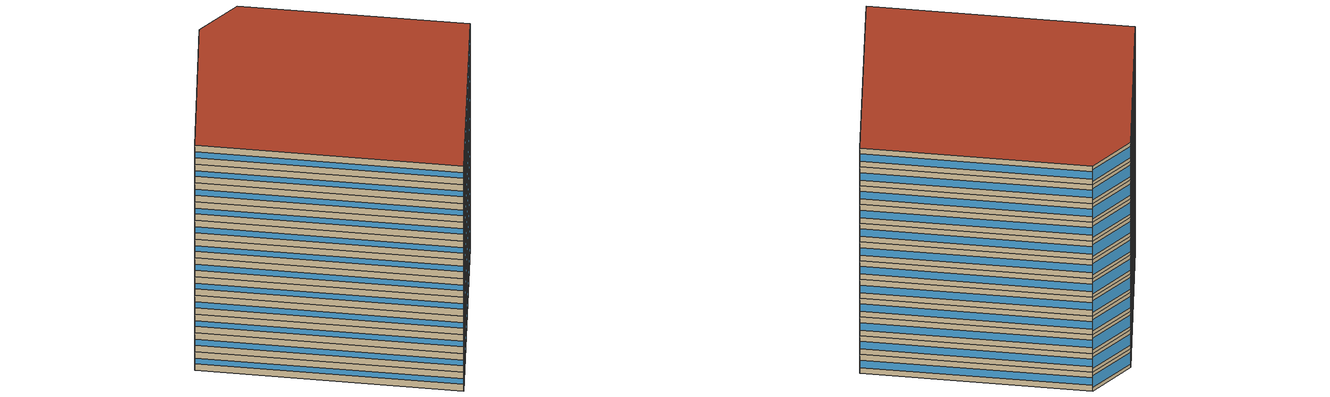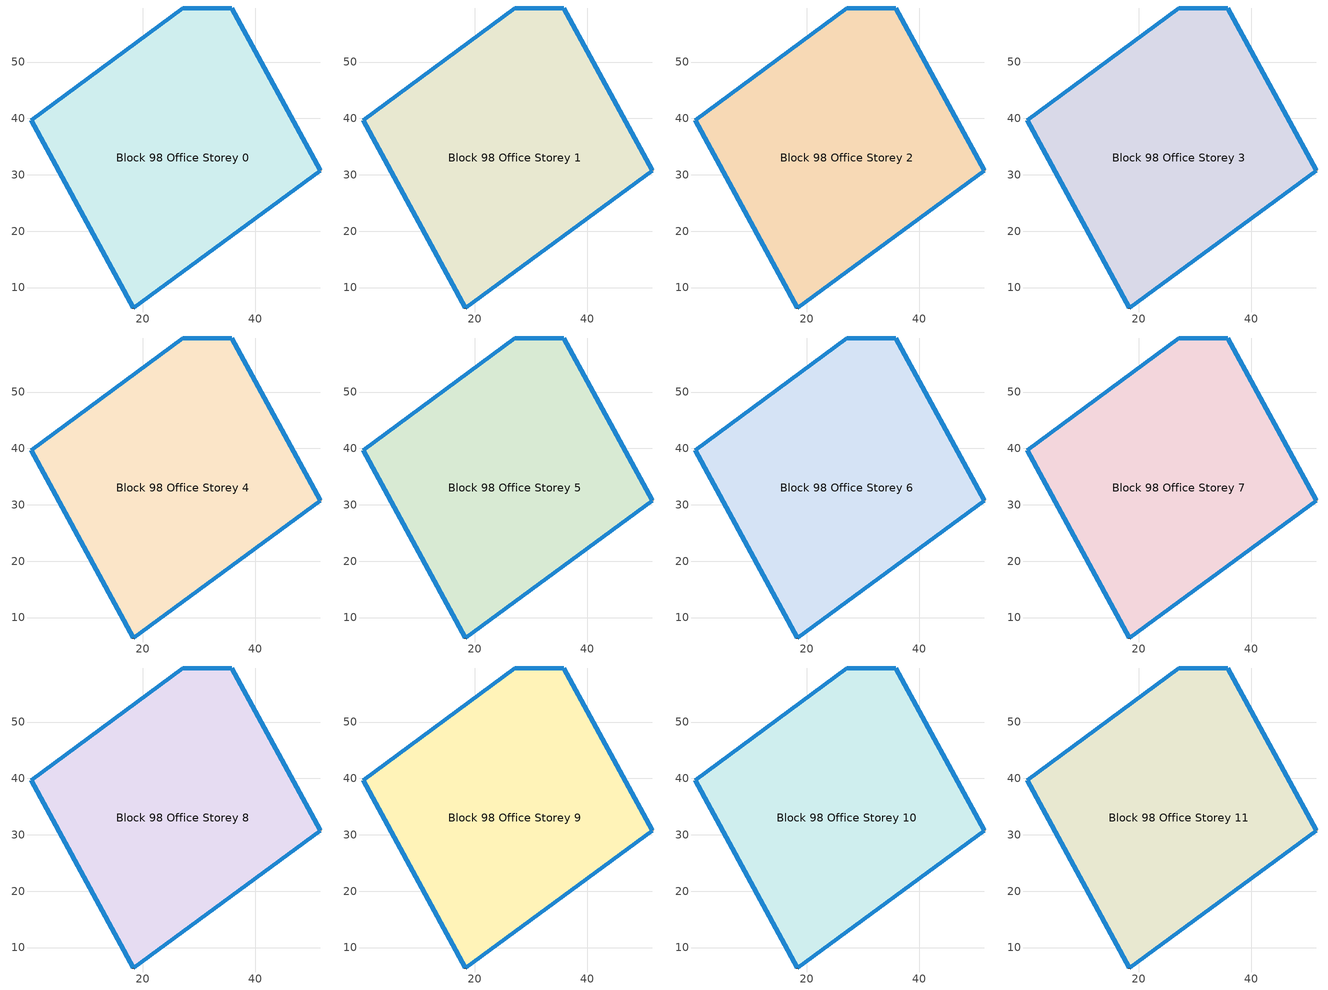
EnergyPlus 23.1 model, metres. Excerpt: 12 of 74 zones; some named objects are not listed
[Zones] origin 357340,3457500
Block 98 Office Storey 0
 floor ground (Project Floor): 35.77,59.58 51.48,30.76 18.38,6.38 0.26,39.66 27.1,59.58 z0
 wall outside (Project Wall): 27.1,59.58 0.26,39.66 18.38,6.38 51.48,30.76 35.77,59.58 27.1,59.58 z0:2.97
 window (Office_north_window_construction): 27.09,59.57 0.27,39.67 / 35.77,59.58 27.11,59.58 z0.59:2.38
 window (Office_west_window_construction): 0.26,39.64 18.37,6.39 z1.04:1.93
 window (Office_south_window_construction): 18.39,6.39 51.46,30.75 z0.45:2.53
 window (Office_east_window_construction): 51.47,30.78 35.78,59.56 z0.89:2.08
 roof outside (Project Ceiling): 51.48,30.76 35.77,59.58 27.1,59.58 0.26,39.66 18.38,6.38 z2.97
Block 98 Office Storey 1
 floor outside (Project Floor): 35.77,59.58 51.48,30.76 18.38,6.38 0.26,39.66 27.1,59.58 z2.97
 wall outside (Project Wall): 27.1,59.58 0.26,39.66 18.38,6.38 51.48,30.76 35.77,59.58 27.1,59.58 z2.97:5.95
 window (Office_north_window_construction): 27.09,59.57 0.27,39.67 / 35.77,59.58 27.11,59.58 z3.57:5.35
 window (Office_west_window_construction): 0.26,39.64 18.37,6.39 z4.01:4.91
 window (Office_south_window_construction): 18.39,6.39 51.46,30.75 z3.42:5.5
 window (Office_east_window_construction): 51.47,30.78 35.78,59.56 z3.86:5.05
 roof outside (Project Ceiling): 51.48,30.76 35.77,59.58 27.1,59.58 0.26,39.66 18.38,6.38 z5.95
Block 98 Office Storey 2
 floor outside (Project Floor): 35.77,59.58 51.48,30.76 18.38,6.38 0.26,39.66 27.1,59.58 z5.95
 wall outside (Project Wall): 27.1,59.58 0.26,39.66 18.38,6.38 51.48,30.76 35.77,59.58 27.1,59.58 z5.95:8.92
 window (Office_north_window_construction): 27.09,59.57 0.27,39.67 / 35.77,59.58 27.11,59.58 z6.54:8.32
 window (Office_west_window_construction): 0.26,39.64 18.37,6.39 z6.99:7.88
 window (Office_south_window_construction): 18.39,6.39 51.46,30.75 z6.39:8.47
 window (Office_east_window_construction): 51.47,30.78 35.78,59.56 z6.84:8.03
 roof outside (Project Ceiling): 51.48,30.76 35.77,59.58 27.1,59.58 0.26,39.66 18.38,6.38 z8.92
Block 98 Office Storey 3
 floor outside (Project Floor): 35.77,59.58 51.48,30.76 18.38,6.38 0.26,39.66 27.1,59.58 z8.92
 wall outside (Project Wall): 27.1,59.58 0.26,39.66 18.38,6.38 51.48,30.76 35.77,59.58 27.1,59.58 z8.92:11.89
 window (Office_north_window_construction): 27.09,59.57 0.27,39.67 / 35.77,59.58 27.11,59.58 z9.51:11.3
 window (Office_west_window_construction): 0.26,39.64 18.37,6.39 z9.96:10.85
 window (Office_south_window_construction): 18.39,6.39 51.46,30.75 z9.36:11.45
 window (Office_east_window_construction): 51.47,30.78 35.78,59.56 z9.81:11
 roof outside (Project Ceiling): 51.48,30.76 35.77,59.58 27.1,59.58 0.26,39.66 18.38,6.38 z11.89
Block 98 Office Storey 4
 floor outside (Project Floor): 35.77,59.58 51.48,30.76 18.38,6.38 0.26,39.66 27.1,59.58 z11.89
 wall outside (Project Wall): 27.1,59.58 0.26,39.66 18.38,6.38 51.48,30.76 35.77,59.58 27.1,59.58 z11.89:14.86
 window (Office_north_window_construction): 27.09,59.57 0.27,39.67 / 35.77,59.58 27.11,59.58 z12.49:14.27
 window (Office_west_window_construction): 0.26,39.64 18.37,6.39 z12.93:13.82
 window (Office_south_window_construction): 18.39,6.39 51.46,30.75 z12.34:14.42
 window (Office_east_window_construction): 51.47,30.78 35.78,59.56 z12.78:13.97
 roof outside (Project Ceiling): 51.48,30.76 35.77,59.58 27.1,59.58 0.26,39.66 18.38,6.38 z14.86
Block 98 Office Storey 5
 floor outside (Project Floor): 35.77,59.58 51.48,30.76 18.38,6.38 0.26,39.66 27.1,59.58 z14.86
 wall outside (Project Wall): 27.1,59.58 0.26,39.66 18.38,6.38 51.48,30.76 35.77,59.58 27.1,59.58 z14.86:17.84
 window (Office_north_window_construction): 27.09,59.57 0.27,39.67 / 35.77,59.58 27.11,59.58 z15.46:17.24
 window (Office_west_window_construction): 0.26,39.64 18.37,6.39 z15.91:16.8
 window (Office_south_window_construction): 18.39,6.39 51.46,30.75 z15.31:17.39
 window (Office_east_window_construction): 51.47,30.78 35.78,59.56 z15.76:16.95
 roof outside (Project Ceiling): 51.48,30.76 35.77,59.58 27.1,59.58 0.26,39.66 18.38,6.38 z17.84
Block 98 Office Storey 6
 floor outside (Project Floor): 35.77,59.58 51.48,30.76 18.38,6.38 0.26,39.66 27.1,59.58 z17.84
 wall outside (Project Wall): 27.1,59.58 0.26,39.66 18.38,6.38 51.48,30.76 35.77,59.58 27.1,59.58 z17.84:20.81
 window (Office_north_window_construction): 27.09,59.57 0.27,39.67 / 35.77,59.58 27.11,59.58 z18.43:20.22
 window (Office_west_window_construction): 0.26,39.64 18.37,6.39 z18.88:19.77
 window (Office_south_window_construction): 18.39,6.39 51.46,30.75 z18.28:20.36
 window (Office_east_window_construction): 51.47,30.78 35.78,59.56 z18.73:19.92
 roof outside (Project Ceiling): 51.48,30.76 35.77,59.58 27.1,59.58 0.26,39.66 18.38,6.38 z20.81
Block 98 Office Storey 7
 floor outside (Project Floor): 35.77,59.58 51.48,30.76 18.38,6.38 0.26,39.66 27.1,59.58 z20.81
 wall outside (Project Wall): 27.1,59.58 0.26,39.66 18.38,6.38 51.48,30.76 35.77,59.58 27.1,59.58 z20.81:23.78
 window (Office_north_window_construction): 27.09,59.57 0.27,39.67 / 35.77,59.58 27.11,59.58 z21.41:23.19
 window (Office_west_window_construction): 0.26,39.64 18.37,6.39 z21.85:22.74
 window (Office_south_window_construction): 18.39,6.39 51.46,30.75 z21.26:23.34
 window (Office_east_window_construction): 51.47,30.78 35.78,59.56 z21.7:22.89
 roof outside (Project Ceiling): 51.48,30.76 35.77,59.58 27.1,59.58 0.26,39.66 18.38,6.38 z23.78
Block 98 Office Storey 8
 floor outside (Project Floor): 35.77,59.58 51.48,30.76 18.38,6.38 0.26,39.66 27.1,59.58 z23.78
 wall outside (Project Wall): 27.1,59.58 0.26,39.66 18.38,6.38 51.48,30.76 35.77,59.58 27.1,59.58 z23.78:26.76
 window (Office_north_window_construction): 27.09,59.57 0.27,39.67 / 35.77,59.58 27.11,59.58 z24.38:26.16
 window (Office_west_window_construction): 0.26,39.64 18.37,6.39 z24.82:25.72
 window (Office_south_window_construction): 18.39,6.39 51.46,30.75 z24.23:26.31
 window (Office_east_window_construction): 51.47,30.78 35.78,59.56 z24.68:25.86
 roof outside (Project Ceiling): 51.48,30.76 35.77,59.58 27.1,59.58 0.26,39.66 18.38,6.38 z26.76
Block 98 Office Storey 9
 floor outside (Project Floor): 35.77,59.58 51.48,30.76 18.38,6.38 0.26,39.66 27.1,59.58 z26.76
 wall outside (Project Wall): 27.1,59.58 0.26,39.66 18.38,6.38 51.48,30.76 35.77,59.58 27.1,59.58 z26.76:29.73
 window (Office_north_window_construction): 27.09,59.57 0.27,39.67 / 35.77,59.58 27.11,59.58 z27.35:29.14
 window (Office_west_window_construction): 0.26,39.64 18.37,6.39 z27.8:28.69
 window (Office_south_window_construction): 18.39,6.39 51.46,30.75 z27.2:29.28
 window (Office_east_window_construction): 51.47,30.78 35.78,59.56 z27.65:28.84
 roof outside (Project Ceiling): 51.48,30.76 35.77,59.58 27.1,59.58 0.26,39.66 18.38,6.38 z29.73
Block 98 Office Storey 10
 floor outside (Project Floor): 35.77,59.58 51.48,30.76 18.38,6.38 0.26,39.66 27.1,59.58 z29.73
 wall outside (Project Wall): 27.1,59.58 0.26,39.66 18.38,6.38 51.48,30.76 35.77,59.58 27.1,59.58 z29.73:32.7
 window (Office_north_window_construction): 27.09,59.57 0.27,39.67 / 35.77,59.58 27.11,59.58 z30.32:32.11
 window (Office_west_window_construction): 0.26,39.64 18.37,6.39 z30.77:31.66
 window (Office_south_window_construction): 18.39,6.39 51.46,30.75 z30.18:32.26
 window (Office_east_window_construction): 51.47,30.78 35.78,59.56 z30.62:31.81
 roof outside (Project Ceiling): 51.48,30.76 35.77,59.58 27.1,59.58 0.26,39.66 18.38,6.38 z32.7
Block 98 Office Storey 11
 floor outside (Project Floor): 35.77,59.58 51.48,30.76 18.38,6.38 0.26,39.66 27.1,59.58 z32.7
 wall outside (Project Wall): 27.1,59.58 0.26,39.66 18.38,6.38 51.48,30.76 35.77,59.58 27.1,59.58 z32.7:35.68
 window (Office_north_window_construction): 27.09,59.57 0.27,39.67 / 35.77,59.58 27.11,59.58 z33.3:35.08
 window (Office_west_window_construction): 0.26,39.64 18.37,6.39 z33.74:34.64
 window (Office_south_window_construction): 18.39,6.39 51.46,30.75 z33.15:35.23
 window (Office_east_window_construction): 51.47,30.78 35.78,59.56 z33.59:34.78
 roof outside (Project Ceiling): 51.48,30.76 35.77,59.58 27.1,59.58 0.26,39.66 18.38,6.38 z35.68
[Building]
Building_1: North Axis=0; Terrain=City; Loads Convergence Tolerance Value=0.04; Temperature Convergence Tolerance Value=0.4; Solar Distribution=FullExterior; Maximum Number of Warmup Days=25; Minimum Number of Warmup Days=6
[Site:Location]
CHN Design_Conditions: Latitude=30; Longitude=114; Time Zone=8; Elevation=12
[SIZINGPERIOD:DESIGNDAY] Day of Month=21; DryBulb Temperature Range Modifier Type=DefaultMultipliers; Humidity Condition Type=Wetbulb; Barometric Pressure=101181; Rain Indicator=No; Snow Indicator=No; Daylight Saving Time Indicator=No; Sky Clearness=0; Begin Environment Reset Mode=FullResetAtBeginEnvironment
Name | Month | Day Type | Maximum DryBulb Temperature | Daily DryBulb Temperature Range | Wetbulb or DewPoint at Maximum DryBulb | Wind Speed | Wind Direction | Solar Model Indicator | ASHRAE Clear Sky Optical Depth for Beam Irradiance taub | ASHRAE Clear Sky Optical Depth for Diffuse Irradiance taud
Ann Htg 99.6% Condns DB | 1 | WinterDesignDay | -10 | 0 | -4.8 | 1 | 340 | ASHRAEClearSky | 0 | 0
Ann Clg .4% Condns DB=>MWB | 7 | SummerDesignDay | 40 | 6.6 | 27.1 | 3.5 | 220 | ASHRAETau | 0.781 | 1.413
[MATERIAL]
DefaultMaterial: Roughness=Rough; Thickness=0.1; Conductivity=0.1; Density=1000; Specific Heat=1000; Thermal Absorptance=0.9; Solar Absorptance=0.7; Visible Absorptance=0.7
[WINDOWMATERIAL:SIMPLEGLAZINGSYSTEM] UFactor=3; Visible Transmittance=0.6
Name | Solar Heat Gain Coefficient
Office_east_window; Office_south_window; Office_west_window | 0.3
Office_north_window | 0.35
[CONSTRUCTION]
Project Wall; Project Floor; Project Ceiling: DefaultMaterial
Office_east_window_construction: Office_east_window
Office_south_window_construction: Office_south_window
Office_west_window_construction: Office_west_window
Office_north_window_construction: Office_north_window
[SPACE] Ceiling Height=autocalculate; Volume=autocalculate; Floor Area=autocalculate; Space Type=Office
Name | Zone
Block 98 Office Storey 0_space | Block 98 Office Storey 0
Block 98 Office Storey 1_space | Block 98 Office Storey 1
Block 98 Office Storey 2_space | Block 98 Office Storey 2
Block 98 Office Storey 3_space | Block 98 Office Storey 3
Block 98 Office Storey 4_space | Block 98 Office Storey 4
Block 98 Office Storey 5_space | Block 98 Office Storey 5
Block 98 Office Storey 6_space | Block 98 Office Storey 6
Block 98 Office Storey 7_space | Block 98 Office Storey 7
Block 98 Office Storey 8_space | Block 98 Office Storey 8
Block 98 Office Storey 9_space | Block 98 Office Storey 9
Block 98 Office Storey 10_space | Block 98 Office Storey 10
Block 98 Office Storey 11_space | Block 98 Office Storey 11
[SPACELIST]
Office: Block 98 Office Storey 0_space, Block 98 Office Storey 1_space, Block 98 Office Storey 2_space, Block 98 Office Storey 3_space, Block 98 Office Storey 4_space, Block 98 Office Storey 5_space, Block 98 Office Storey 6_space, Block 98 Office Storey 7_space, Block 98 Office Storey 8_space, Block 98 Office Storey 9_space, Block 98 Office Storey 10_space, Block 98 Office Storey 11_space, Block 98 Office Storey 12_space, Block 98 Office Storey 13_space, Block 98 Office Storey 14_space, Block 98 Office Storey 15_space, Block 98 Office Storey 16_space, Block 98 Office Storey 17_space, Block 98 Office Storey 18_space, Block 98 Office Storey 19_space, Block 98 Office Storey 20_space, Block 98 Office Storey 21_space, Block 98 Office Storey 22_space, Block 98 Office Storey 23_space, Block 98 Office Storey 24_space, Block 98 Office Storey 25_space, Block 98 Office Storey 26_space, Block 98 Office Storey 27_space, Block 98 Office Storey 28_space, Block 98 Office Storey 29_space, Block 98 Office Storey 30_space, Block 98 Office Storey 31_space, Block 98 Office Storey 32_space, Block 98 Office Storey 33_space, Block 98 Office Storey 34_space, Block 98 Office Storey 35_space, Block 98 Office Storey 36_space, Block 98 Office Storey 37_space, Block 98 Office Storey 38_space, Block 98 Office Storey 39_space, Block 98 Office Storey 40_space, Block 98 Office Storey 41_space, Block 98 Office Storey 42_space, Block 98 Office Storey 43_space, Block 98 Office Storey 44_space, Block 98 Office Storey 45_space, Block 98 Office Storey 46_space, Block 98 Office Storey 47_space, Block 98 Office Storey 48_space, Block 98 Office Storey 49_space, Block 98 Office Storey 50_space, Block 98 Office Storey 51_space, Block 98 Office Storey 52_space, Block 98 Office Storey 53_space, Block 98 Office Storey 54_space, Block 98 Office Storey 55_space, Block 98 Office Storey 56_space, Block 98 Office Storey 57_space, Block 98 Office Storey 58_space, Block 98 Office Storey 59_space, Block 98 Office Storey 60_space, Block 98 Office Storey 61_space, Block 98 Office Storey 62_space, Block 98 Office Storey 63_space, Block 98 Office Storey 64_space, Block 98 Office Storey 65_space, Block 98 Office Storey 66_space, Block 98 Office Storey 67_space, Block 98 Office Storey 68_space, Block 98 Office Storey 69_space, Block 98 Office Storey 70_space, Block 98 Office Storey 71_space, Block 98 Office Storey 72_space, Block 98 Office Storey 73_space
[ZONE] Type=1; Multiplier=1; Ceiling Height=autocalculate; Volume=autocalculate; Floor Area=autocalculate; Part of Total Floor Area=Yes
Block 98 Office Storey 0; Block 98 Office Storey 1; Block 98 Office Storey 2; Block 98 Office Storey 3; Block 98 Office Storey 4; Block 98 Office Storey 5; Block 98 Office Storey 6; Block 98 Office Storey 7; Block 98 Office Storey 8; Block 98 Office Storey 9; Block 98 Office Storey 10; Block 98 Office Storey 11
[PEOPLE]
People_for_office: Zone or ZoneList or Space or SpaceList=Office; Number of People Schedule=SeasonalSchedule_Schedule_office_people; Number of People Calculation Method=People/Area; People per Floor Area=0.1; Fraction Radiant=0.3; Sensible Heat Fraction=autocalculate; Activity Level Schedule=SeasonalSchedule_Schedule_office_activity; Carbon Dioxide Generation Rate=3.82e-08; Enable ASHRAE 55 Comfort Warnings=No; Mean Radiant Temperature Calculation Type=ZoneAveraged; Clothing Insulation Calculation Method=ClothingInsulationSchedule; Cold Stress Temperature Threshold=15.56; Heat Stress Temperature Threshold=30
[LIGHTS]
Light_for_office: Zone or ZoneList or Space or SpaceList=Office; Schedule=SeasonalSchedule_office_lighting; Design Level Calculation Method=Watts/Area; Watts per Zone Floor Area=8; Return Air Fraction=0; Fraction Radiant=0.32; Fraction Visible=0.25; Fraction Replaceable=1; EndUse Subcategory=General; Return Air Fraction Calculated from Plenum Temperature=No; Return Air Fraction Function of Plenum Temperature Coefficient 1=0; Return Air Fraction Function of Plenum Temperature Coefficient 2=0
[ELECTRICEQUIPMENT]
Equipment_for_office: Zone or ZoneList or Space or SpaceList=Office; Schedule=SeasonalSchedule_Schedule_office_equipment; Design Level Calculation Method=Watts/Area; Watts per Zone Floor Area=15; Fraction Latent=0; Fraction Radiant=0; Fraction Lost=0; EndUse Subcategory=Electric Equipment
[DAYLIGHTING:CONTROLS] Illuminance Setpoint at Reference Point 1=300
Name | Zone or Space | Glare Calculation Daylighting Reference Point | Daylighting Reference Point 1
Dlight_Block 98 Office Storey 0 | Block 98 Office Storey 0 | Rpoint_Block 98 Office Storey 0 | Rpoint_Block 98 Office Storey 0
Dlight_Block 98 Office Storey 1 | Block 98 Office Storey 1 | Rpoint_Block 98 Office Storey 1 | Rpoint_Block 98 Office Storey 1
Dlight_Block 98 Office Storey 2 | Block 98 Office Storey 2 | Rpoint_Block 98 Office Storey 2 | Rpoint_Block 98 Office Storey 2
Dlight_Block 98 Office Storey 3 | Block 98 Office Storey 3 | Rpoint_Block 98 Office Storey 3 | Rpoint_Block 98 Office Storey 3
Dlight_Block 98 Office Storey 4 | Block 98 Office Storey 4 | Rpoint_Block 98 Office Storey 4 | Rpoint_Block 98 Office Storey 4
Dlight_Block 98 Office Storey 5 | Block 98 Office Storey 5 | Rpoint_Block 98 Office Storey 5 | Rpoint_Block 98 Office Storey 5
Dlight_Block 98 Office Storey 6 | Block 98 Office Storey 6 | Rpoint_Block 98 Office Storey 6 | Rpoint_Block 98 Office Storey 6
Dlight_Block 98 Office Storey 7 | Block 98 Office Storey 7 | Rpoint_Block 98 Office Storey 7 | Rpoint_Block 98 Office Storey 7
Dlight_Block 98 Office Storey 8 | Block 98 Office Storey 8 | Rpoint_Block 98 Office Storey 8 | Rpoint_Block 98 Office Storey 8
Dlight_Block 98 Office Storey 9 | Block 98 Office Storey 9 | Rpoint_Block 98 Office Storey 9 | Rpoint_Block 98 Office Storey 9
Dlight_Block 98 Office Storey 10 | Block 98 Office Storey 10 | Rpoint_Block 98 Office Storey 10 | Rpoint_Block 98 Office Storey 10
Dlight_Block 98 Office Storey 11 | Block 98 Office Storey 11 | Rpoint_Block 98 Office Storey 11 | Rpoint_Block 98 Office Storey 11
[HVACTEMPLATE:THERMOSTAT]
Name | Heating Setpoint Schedule | Cooling Setpoint Schedule
Thermostat_for_office | SeasonalSchedule_office_heating | SeasonalSchedule_office_cooling
Thermostat_for_commercial | SeasonalSchedule_commerical_heating | SeasonalSchedule_commerical_cooling
Thermostat_for_residential | SeasonalSchedule_residential_heating | SeasonalSchedule_residential_cooling
Thermostat_for_school | SeasonalSchedule_school_heating | SeasonalSchedule_school_cooling
Thermostat_for_hospital | SeasonalSchedule_hospital_heating | SeasonalSchedule_hospital_cooling
Thermostat_for_industrial | SeasonalSchedule_Industrial_heating | SeasonalSchedule_Industrial_cooling
Thermostat_for_transport | SeasonalSchedule_transport_heating | SeasonalSchedule_transport_cooling
Thermostat_for_administration | SeasonalSchedule_administration_heating | SeasonalSchedule_administration_cooling
[HVACTEMPLATE:ZONE:IDEALLOADSAIRSYSTEM] Template Thermostat=Thermostat_for_office; Maximum Heating Supply Air Temperature=50; Minimum Cooling Supply Air Temperature=13; Maximum Heating Supply Air Humidity Ratio=0.0156; Minimum Cooling Supply Air Humidity Ratio=0.0077; Heating Limit=NoLimit; Cooling Limit=NoLimit; Dehumidification Control Type=ConstantSensibleHeatRatio; Cooling Sensible Heat Ratio=0.7; Dehumidification Setpoint=60; Humidification Control Type=None; Humidification Setpoint=30; Outdoor Air Method=DetailedSpecification; Outdoor Air Flow Rate per Person=0.00944; Outdoor Air Flow Rate per Zone Floor Area=0; Outdoor Air Flow Rate per Zone=0; Design Specification Outdoor Air Object=Ventilation_for_office; Demand Controlled Ventilation Type=None; Outdoor Air Economizer Type=NoEconomizer; Heat Recovery Type=None; Sensible Heat Recovery Effectiveness=0.7; Latent Heat Recovery Effectiveness=0.65
Block 98 Office Storey 0; Block 98 Office Storey 1; Block 98 Office Storey 2; Block 98 Office Storey 3; Block 98 Office Storey 4; Block 98 Office Storey 5; Block 98 Office Storey 6; Block 98 Office Storey 7; Block 98 Office Storey 8; Block 98 Office Storey 9; Block 98 Office Storey 10; Block 98 Office Storey 11
[DESIGNSPECIFICATION:OUTDOORAIR]
Ventilation_for_office: Outdoor Air Method=Flow/Person; Outdoor Air Flow per Person=0.00833333; Outdoor Air Flow per Zone Floor Area=0; Outdoor Air Flow per Zone=0; Outdoor Air Flow Air Changes per Hour=0
[SCHEDULE:DAY:HOURLY]
Schedule_administration_heating_summer_hourly; Schedule_commerical_heating_summer_hourly; Schedule_residential_heating_summer_hourly; Schedule_school_heating_summer_hourly; Schedule_hospital_heating_summer_hourly; Schedule_Industrial_heating_summer_hourly; Schedule_transport_heating_summer_hourly; Schedule_office_heating_summer_hourly: -20, -20, -20, -20, -20, -20, -20, -20, -20, -20, -20, -20, -20, -20, -20, -20, -20, -20, -20, -20, -20, -20, -20, -20
Schedule_administration_heating_winnter_weekday_hourly: 5, 5, 5, 5, 5, 5, 12, 12, 18, 20, 20, 20, 20, 20, 20, 20, 20, 20, 18, 5, 5, 5, 5, 5
Schedule_administration_heating_winnter_holiday_hourly; Schedule_school_heating_winnter_holiday_hourly: 5, 5, 5, 5, 5, 5, 5, 5, 5, 5, 5, 5, 5, 5, 5, 5, 5, 5, 5, 5, 5, 5, 5, 5
Schedule_administration_cooling_winter_hourly; Schedule_administration_cooling_summer_holiday_hourly; Schedule_commerical_cooling_winter_hourly; Schedule_residential_cooling_winter_hourly; Schedule_school_cooling_winter_hourly; Schedule_school_cooling_summer_holiday_hourly; Schedule_hospital_cooling_winter_hourly; Schedule_Industrial_cooling_winter_hourly; Schedule_transport_cooling_winter_hourly; Schedule_office_cooling_winter_hourly: 50, 50, 50, 50, 50, 50, 50, 50, 50, 50, 50, 50, 50, 50, 50, 50, 50, 50, 50, 50, 50, 50, 50, 50
Schedule_administration_cooling_summer_weekday_hourly: 50, 50, 50, 50, 50, 50, 50, 28, 26, 26, 26, 26, 26, 26, 26, 26, 26, 26, 50, 50, 50, 50, 50, 50
Schedule_commerical_heating_winnter_weekday_hourly; Schedule_commerical_heating_winnter_holiday_hourly: 5, 5, 5, 5, 5, 5, 12, 16, 18, 18, 18, 18, 18, 18, 18, 18, 18, 18, 18, 18, 12, 5, 5, 5
Schedule_commerical_cooling_summer_weekday_hourly; Schedule_commerical_cooling_summer_holiday_hourly: 50, 50, 50, 50, 50, 50, 50, 28, 24, 24, 24, 24, 24, 24, 24, 24, 24, 24, 24, 24, 24, 28, 50, 50
Schedule_residential_heating_winnter_weekday_hourly; Schedule_residential_heating_winnter_holiday_hourly: 18, 18, 18, 18, 18, 18, 18, -20, -20, -20, -20, -20, -20, -20, -20, -20, -20, -20, -20, -20, 18, 18, 18, 18
Schedule_residential_cooling_summer_weekday_hourly; Schedule_residential_cooling_summer_holiday_hourly: 26, 26, 26, 26, 26, 26, 26, 50, 50, 50, 50, 50, 50, 50, 50, 50, 50, 50, 50, 50, 26, 26, 26, 26
Schedule_school_heating_winnter_weekday_hourly: 5, 5, 5, 5, 5, 12, 18, 20, 20, 20, 20, 20, 20, 20, 20, 20, 20, 20, 18, 12, 5, 5, 5, 5
Schedule_school_cooling_summer_weekday_hourly: 50, 50, 50, 50, 50, 50, 28, 26, 26, 26, 26, 26, 26, 26, 26, 26, 26, 26, 50, 50, 50, 50, 50, 50
Schedule_hospital_heating_winnter_weekday_hourly; Schedule_hospital_heating_winnter_holiday_hourly: 22, 22, 22, 22, 22, 22, 22, 22, 22, 22, 22, 22, 22, 22, 22, 22, 22, 22, 22, 22, 22, 22, 22, 22
Schedule_hospital_cooling_summer_weekday_hourly; Schedule_hospital_cooling_summer_holiday_hourly: 26, 26, 26, 26, 26, 26, 26, 26, 26, 26, 26, 26, 26, 26, 26, 26, 26, 26, 26, 26, 26, 26, 26, 26
Schedule_Industrial_heating_winnter_weekday_hourly; Schedule_Industrial_heating_winnter_holiday_hourly: -20, -20, -20, -20, -20, -20, 18, 18, 18, 18, 18, 18, 18, 18, 18, 18, 18, 18, 18, -20, -20, -20, -20, -20
Schedule_Industrial_cooling_summer_weekday_hourly; Schedule_Industrial_cooling_summer_holiday_hourly: 50, 50, 50, 50, 50, 50, 50, 28, 28, 28, 28, 28, 28, 28, 28, 28, 28, 28, 28, 50, 50, 50, 50, 50
Schedule_transport_heating_winnter_weekday_hourly; Schedule_transport_heating_winnter_holiday_hourly: 18, 18, 18, 18, 18, 18, 20, 20, 20, 20, 20, 20, 20, 20, 20, 20, 20, 20, 20, 20, 20, 20, 18, 18
Schedule_transport_cooling_summer_weekday_hourly; Schedule_transport_cooling_summer_holiday_hourly: 26, 26, 26, 26, 26, 26, 26, 24, 24, 24, 25, 24, 24, 24, 24, 24, 24, 24, 24, 24, 24, 24, 26, 28
Schedule_office_heating_winnter_weekday_hourly: 5, 5, 5, 5, 5, 5, 12, 18, 20, 20, 20, 20, 20, 20, 20, 20, 20, 20, 20, 18, 12, 5, 5, 5
Schedule_office_heating_winnter_holiday_hourly: 5, 5, 5, 5, 5, 5, 5, 5, 5, 16, 16, 16, 16, 16, 16, 16, 16, 5, 5, 5, 5, 5, 5, 5
Schedule_office_cooling_summer_weekday_hourly: 50, 50, 50, 50, 50, 50, 28, 26, 26, 26, 26, 26, 26, 26, 26, 26, 26, 26, 26, 26, 50, 50, 50, 50
Schedule_office_cooling_summer_holiday_hourly: 50, 50, 50, 50, 50, 50, 50, 50, 50, 50, 50, 26, 26, 26, 26, 26, 26, 50, 50, 50, 50, 50, 50, 50
Schedule_office_lighting_weekday_hourly: 0.1, 0.1, 0.1, 0.1, 0.1, 0.1, 0.1, 0.2, 0.5, 0.95, 0.95, 0.95, 0.8, 0.8, 0.95, 0.95, 0.95, 0.95, 0.95, 0.95, 0.95, 0.8, 0.5, 0.1
Schedule_office_lighting_holiday_hourly; Schedule_office_equipment_holiday_hourly: 0.1, 0.1, 0.1, 0.1, 0.1, 0.1, 0.1, 0.1, 0.1, 0.1, 0.1, 0.1, 0.1, 0.3, 0.3, 0.3, 0.3, 0.3, 0.3, 0.3, 0.3, 0.3, 0.1, 0.1
Schedule_office_equipment_weekday_hourly: 0.1, 0.1, 0.1, 0.1, 0.1, 0.1, 0.1, 0.2, 0.5, 0.95, 0.95, 0.95, 0.5, 0.5, 0.95, 0.95, 0.95, 0.95, 0.95, 0.95, 0.4, 0.4, 0.3, 0.1
Schedule_office_people_weekday_hourly: 0.1, 0.1, 0.1, 0.1, 0.1, 0.1, 0.1, 0.5, 0.95, 0.95, 0.95, 0.8, 0.8, 0.95, 0.95, 0.95, 0.95, 0.95, 0.8, 0.5, 0.5, 0.3, 0.1, 0.1
Schedule_office_people_holiday_hourly: 0.1, 0.1, 0.1, 0.1, 0.1, 0.1, 0.1, 0.1, 0.1, 0.1, 0.1, 0.1, 0.1, 0.3, 0.3, 0.3, 0.3, 0.3, 0.3, 0.1, 0.1, 0.1, 0.1, 0.1
Schedule_office_activity_weekday_hourly; Schedule_office_activity_holiday_hourly: 144, 144, 144, 144, 144, 144, 144, 144, 144, 144, 144, 144, 144, 144, 144, 144, 144, 144, 144, 144, 144, 144, 144, 144
[SCHEDULE:WEEK:DAILY]
Schedule_office_heating_summer_weekly: Schedule_office_heating_summer_hourly, Schedule_office_heating_summer_hourly, Schedule_office_heating_summer_hourly, Schedule_office_heating_summer_hourly, Schedule_office_heating_summer_hourly, Schedule_office_heating_summer_hourly, Schedule_office_heating_summer_hourly, Schedule_office_heating_summer_hourly, Schedule_office_heating_summer_hourly, Schedule_office_heating_summer_hourly, Schedule_office_heating_summer_hourly, Schedule_office_heating_summer_hourly
Schedule_office_heating_winnter_weekly: Schedule_office_heating_winnter_holiday_hourly, Schedule_office_heating_winnter_weekday_hourly, Schedule_office_heating_winnter_weekday_hourly, Schedule_office_heating_winnter_weekday_hourly, Schedule_office_heating_winnter_weekday_hourly, Schedule_office_heating_winnter_weekday_hourly, Schedule_office_heating_winnter_holiday_hourly, Schedule_office_heating_winnter_holiday_hourly, Schedule_office_heating_winnter_weekday_hourly, Schedule_office_heating_winnter_weekday_hourly, Schedule_office_heating_winnter_holiday_hourly, Schedule_office_heating_winnter_holiday_hourly
Schedule_office_cooling_winnter_weekly: Schedule_office_cooling_winter_hourly, Schedule_office_cooling_winter_hourly, Schedule_office_cooling_winter_hourly, Schedule_office_cooling_winter_hourly, Schedule_office_cooling_winter_hourly, Schedule_office_cooling_winter_hourly, Schedule_office_cooling_winter_hourly, Schedule_office_cooling_winter_hourly, Schedule_office_cooling_winter_hourly, Schedule_office_cooling_winter_hourly, Schedule_office_cooling_winter_hourly, Schedule_office_cooling_winter_hourly
Schedule_office_cooling_summer_weekly: Schedule_office_cooling_summer_holiday_hourly, Schedule_office_cooling_summer_weekday_hourly, Schedule_office_cooling_summer_weekday_hourly, Schedule_office_cooling_summer_weekday_hourly, Schedule_office_cooling_summer_weekday_hourly, Schedule_office_cooling_summer_weekday_hourly, Schedule_office_cooling_summer_holiday_hourly, Schedule_office_cooling_summer_holiday_hourly, Schedule_office_cooling_summer_weekday_hourly, Schedule_office_cooling_summer_weekday_hourly, Schedule_office_cooling_summer_holiday_hourly, Schedule_office_cooling_summer_holiday_hourly
Schedule_office_lighting_weekly: Schedule_office_lighting_holiday_hourly, Schedule_office_lighting_weekday_hourly, Schedule_office_lighting_weekday_hourly, Schedule_office_lighting_weekday_hourly, Schedule_office_lighting_weekday_hourly, Schedule_office_lighting_weekday_hourly, Schedule_office_lighting_holiday_hourly, Schedule_office_lighting_holiday_hourly, Schedule_office_lighting_weekday_hourly, Schedule_office_lighting_weekday_hourly, Schedule_office_lighting_holiday_hourly, Schedule_office_lighting_holiday_hourly
Schedule_office_equipment_weekly: Schedule_office_equipment_holiday_hourly, Schedule_office_equipment_weekday_hourly, Schedule_office_equipment_weekday_hourly, Schedule_office_equipment_weekday_hourly, Schedule_office_equipment_weekday_hourly, Schedule_office_equipment_weekday_hourly, Schedule_office_equipment_holiday_hourly, Schedule_office_equipment_holiday_hourly, Schedule_office_equipment_weekday_hourly, Schedule_office_equipment_weekday_hourly, Schedule_office_equipment_holiday_hourly, Schedule_office_equipment_holiday_hourly
Schedule_office_people_weekly: Schedule_office_people_holiday_hourly, Schedule_office_people_weekday_hourly, Schedule_office_people_weekday_hourly, Schedule_office_people_weekday_hourly, Schedule_office_people_weekday_hourly, Schedule_office_people_weekday_hourly, Schedule_office_people_holiday_hourly, Schedule_office_people_holiday_hourly, Schedule_office_people_weekday_hourly, Schedule_office_people_weekday_hourly, Schedule_office_people_holiday_hourly, Schedule_office_people_holiday_hourly
Schedule_office_activity_weekly: Schedule_office_activity_holiday_hourly, Schedule_office_activity_weekday_hourly, Schedule_office_activity_weekday_hourly, Schedule_office_activity_weekday_hourly, Schedule_office_activity_weekday_hourly, Schedule_office_activity_weekday_hourly, Schedule_office_activity_holiday_hourly, Schedule_office_activity_holiday_hourly, Schedule_office_activity_weekday_hourly, Schedule_office_activity_weekday_hourly, Schedule_office_activity_holiday_hourly, Schedule_office_activity_holiday_hourly
Schedule_commerical_heating_summer_weekly: Schedule_commerical_heating_summer_hourly, Schedule_commerical_heating_summer_hourly, Schedule_commerical_heating_summer_hourly, Schedule_commerical_heating_summer_hourly, Schedule_commerical_heating_summer_hourly, Schedule_commerical_heating_summer_hourly, Schedule_commerical_heating_summer_hourly, Schedule_commerical_heating_summer_hourly, Schedule_commerical_heating_summer_hourly, Schedule_commerical_heating_summer_hourly, Schedule_commerical_heating_summer_hourly, Schedule_commerical_heating_summer_hourly
Schedule_commerical_heating_winnter_weekly: Schedule_commerical_heating_winnter_holiday_hourly, Schedule_commerical_heating_winnter_weekday_hourly, Schedule_commerical_heating_winnter_weekday_hourly, Schedule_commerical_heating_winnter_weekday_hourly, Schedule_commerical_heating_winnter_weekday_hourly, Schedule_commerical_heating_winnter_weekday_hourly, Schedule_commerical_heating_winnter_holiday_hourly, Schedule_commerical_heating_winnter_holiday_hourly, Schedule_commerical_heating_winnter_weekday_hourly, Schedule_commerical_heating_winnter_weekday_hourly, Schedule_commerical_heating_winnter_holiday_hourly, Schedule_commerical_heating_winnter_holiday_hourly
Schedule_commerical_cooling_winnter_weekly: Schedule_commerical_cooling_winter_hourly, Schedule_commerical_cooling_winter_hourly, Schedule_commerical_cooling_winter_hourly, Schedule_commerical_cooling_winter_hourly, Schedule_commerical_cooling_winter_hourly, Schedule_commerical_cooling_winter_hourly, Schedule_commerical_cooling_winter_hourly, Schedule_commerical_cooling_winter_hourly, Schedule_commerical_cooling_winter_hourly, Schedule_commerical_cooling_winter_hourly, Schedule_commerical_cooling_winter_hourly, Schedule_commerical_cooling_winter_hourly
Schedule_commerical_cooling_summer_weekly: Schedule_commerical_cooling_summer_holiday_hourly, Schedule_commerical_cooling_summer_weekday_hourly, Schedule_commerical_cooling_summer_weekday_hourly, Schedule_commerical_cooling_summer_weekday_hourly, Schedule_commerical_cooling_summer_weekday_hourly, Schedule_commerical_cooling_summer_weekday_hourly, Schedule_commerical_cooling_summer_holiday_hourly, Schedule_commerical_cooling_summer_holiday_hourly, Schedule_commerical_cooling_summer_weekday_hourly, Schedule_commerical_cooling_summer_weekday_hourly, Schedule_commerical_cooling_summer_holiday_hourly, Schedule_commerical_cooling_summer_holiday_hourly
Schedule_residential_heating_summer_weekly: Schedule_residential_heating_summer_hourly, Schedule_residential_heating_summer_hourly, Schedule_residential_heating_summer_hourly, Schedule_residential_heating_summer_hourly, Schedule_residential_heating_summer_hourly, Schedule_residential_heating_summer_hourly, Schedule_residential_heating_summer_hourly, Schedule_residential_heating_summer_hourly, Schedule_residential_heating_summer_hourly, Schedule_residential_heating_summer_hourly, Schedule_residential_heating_summer_hourly, Schedule_residential_heating_summer_hourly
Schedule_residential_heating_winnter_weekly: Schedule_residential_heating_winnter_holiday_hourly, Schedule_residential_heating_winnter_weekday_hourly, Schedule_residential_heating_winnter_weekday_hourly, Schedule_residential_heating_winnter_weekday_hourly, Schedule_residential_heating_winnter_weekday_hourly, Schedule_residential_heating_winnter_weekday_hourly, Schedule_residential_heating_winnter_holiday_hourly, Schedule_residential_heating_winnter_holiday_hourly, Schedule_residential_heating_winnter_weekday_hourly, Schedule_residential_heating_winnter_weekday_hourly, Schedule_residential_heating_winnter_holiday_hourly, Schedule_residential_heating_winnter_holiday_hourly
Schedule_residential_cooling_winnter_weekly: Schedule_residential_cooling_winter_hourly, Schedule_residential_cooling_winter_hourly, Schedule_residential_cooling_winter_hourly, Schedule_residential_cooling_winter_hourly, Schedule_residential_cooling_winter_hourly, Schedule_residential_cooling_winter_hourly, Schedule_residential_cooling_winter_hourly, Schedule_residential_cooling_winter_hourly, Schedule_residential_cooling_winter_hourly, Schedule_residential_cooling_winter_hourly, Schedule_residential_cooling_winter_hourly, Schedule_residential_cooling_winter_hourly
Schedule_residential_cooling_summer_weekly: Schedule_residential_cooling_summer_holiday_hourly, Schedule_residential_cooling_summer_weekday_hourly, Schedule_residential_cooling_summer_weekday_hourly, Schedule_residential_cooling_summer_weekday_hourly, Schedule_residential_cooling_summer_weekday_hourly, Schedule_residential_cooling_summer_weekday_hourly, Schedule_residential_cooling_summer_holiday_hourly, Schedule_residential_cooling_summer_holiday_hourly, Schedule_residential_cooling_summer_weekday_hourly, Schedule_residential_cooling_summer_weekday_hourly, Schedule_residential_cooling_summer_holiday_hourly, Schedule_residential_cooling_summer_holiday_hourly
Schedule_school_heating_summer_weekly: Schedule_school_heating_summer_hourly, Schedule_school_heating_summer_hourly, Schedule_school_heating_summer_hourly, Schedule_school_heating_summer_hourly, Schedule_school_heating_summer_hourly, Schedule_school_heating_summer_hourly, Schedule_school_heating_summer_hourly, Schedule_school_heating_summer_hourly, Schedule_school_heating_summer_hourly, Schedule_school_heating_summer_hourly, Schedule_school_heating_summer_hourly, Schedule_school_heating_summer_hourly
Schedule_school_heating_winnter_weekly: Schedule_school_heating_winnter_holiday_hourly, Schedule_school_heating_winnter_weekday_hourly, Schedule_school_heating_winnter_weekday_hourly, Schedule_school_heating_winnter_weekday_hourly, Schedule_school_heating_winnter_weekday_hourly, Schedule_school_heating_winnter_weekday_hourly, Schedule_school_heating_winnter_holiday_hourly, Schedule_school_heating_winnter_holiday_hourly, Schedule_school_heating_winnter_weekday_hourly, Schedule_school_heating_winnter_weekday_hourly, Schedule_school_heating_winnter_holiday_hourly, Schedule_school_heating_winnter_holiday_hourly
Schedule_school_cooling_winnter_weekly: Schedule_school_cooling_winter_hourly, Schedule_school_cooling_winter_hourly, Schedule_school_cooling_winter_hourly, Schedule_school_cooling_winter_hourly, Schedule_school_cooling_winter_hourly, Schedule_school_cooling_winter_hourly, Schedule_school_cooling_winter_hourly, Schedule_school_cooling_winter_hourly, Schedule_school_cooling_winter_hourly, Schedule_school_cooling_winter_hourly, Schedule_school_cooling_winter_hourly, Schedule_school_cooling_winter_hourly
Schedule_school_cooling_summer_weekly: Schedule_school_cooling_summer_holiday_hourly, Schedule_school_cooling_summer_weekday_hourly, Schedule_school_cooling_summer_weekday_hourly, Schedule_school_cooling_summer_weekday_hourly, Schedule_school_cooling_summer_weekday_hourly, Schedule_school_cooling_summer_weekday_hourly, Schedule_school_cooling_summer_holiday_hourly, Schedule_school_cooling_summer_holiday_hourly, Schedule_school_cooling_summer_weekday_hourly, Schedule_school_cooling_summer_weekday_hourly, Schedule_school_cooling_summer_holiday_hourly, Schedule_school_cooling_summer_holiday_hourly
Schedule_hospital_heating_summer_weekly: Schedule_hospital_heating_summer_hourly, Schedule_hospital_heating_summer_hourly, Schedule_hospital_heating_summer_hourly, Schedule_hospital_heating_summer_hourly, Schedule_hospital_heating_summer_hourly, Schedule_hospital_heating_summer_hourly, Schedule_hospital_heating_summer_hourly, Schedule_hospital_heating_summer_hourly, Schedule_hospital_heating_summer_hourly, Schedule_hospital_heating_summer_hourly, Schedule_hospital_heating_summer_hourly, Schedule_hospital_heating_summer_hourly
Schedule_hospital_heating_winnter_weekly: Schedule_hospital_heating_winnter_holiday_hourly, Schedule_hospital_heating_winnter_weekday_hourly, Schedule_hospital_heating_winnter_weekday_hourly, Schedule_hospital_heating_winnter_weekday_hourly, Schedule_hospital_heating_winnter_weekday_hourly, Schedule_hospital_heating_winnter_weekday_hourly, Schedule_hospital_heating_winnter_holiday_hourly, Schedule_hospital_heating_winnter_holiday_hourly, Schedule_hospital_heating_winnter_weekday_hourly, Schedule_hospital_heating_winnter_weekday_hourly, Schedule_hospital_heating_winnter_holiday_hourly, Schedule_hospital_heating_winnter_holiday_hourly
Schedule_hospital_cooling_winnter_weekly: Schedule_hospital_cooling_winter_hourly, Schedule_hospital_cooling_winter_hourly, Schedule_hospital_cooling_winter_hourly, Schedule_hospital_cooling_winter_hourly, Schedule_hospital_cooling_winter_hourly, Schedule_hospital_cooling_winter_hourly, Schedule_hospital_cooling_winter_hourly, Schedule_hospital_cooling_winter_hourly, Schedule_hospital_cooling_winter_hourly, Schedule_hospital_cooling_winter_hourly, Schedule_hospital_cooling_winter_hourly, Schedule_hospital_cooling_winter_hourly
Schedule_hospital_cooling_summer_weekly: Schedule_hospital_cooling_summer_holiday_hourly, Schedule_hospital_cooling_summer_weekday_hourly, Schedule_hospital_cooling_summer_weekday_hourly, Schedule_hospital_cooling_summer_weekday_hourly, Schedule_hospital_cooling_summer_weekday_hourly, Schedule_hospital_cooling_summer_weekday_hourly, Schedule_hospital_cooling_summer_holiday_hourly, Schedule_hospital_cooling_summer_holiday_hourly, Schedule_hospital_cooling_summer_weekday_hourly, Schedule_hospital_cooling_summer_weekday_hourly, Schedule_hospital_cooling_summer_holiday_hourly, Schedule_hospital_cooling_summer_holiday_hourly
Schedule_Industrial_heating_summer_weekly: Schedule_Industrial_heating_summer_hourly, Schedule_Industrial_heating_summer_hourly, Schedule_Industrial_heating_summer_hourly, Schedule_Industrial_heating_summer_hourly, Schedule_Industrial_heating_summer_hourly, Schedule_Industrial_heating_summer_hourly, Schedule_Industrial_heating_summer_hourly, Schedule_Industrial_heating_summer_hourly, Schedule_Industrial_heating_summer_hourly, Schedule_Industrial_heating_summer_hourly, Schedule_Industrial_heating_summer_hourly, Schedule_Industrial_heating_summer_hourly
Schedule_Industrial_heating_winnter_weekly: Schedule_Industrial_heating_winnter_holiday_hourly, Schedule_Industrial_heating_winnter_weekday_hourly, Schedule_Industrial_heating_winnter_weekday_hourly, Schedule_Industrial_heating_winnter_weekday_hourly, Schedule_Industrial_heating_winnter_weekday_hourly, Schedule_Industrial_heating_winnter_weekday_hourly, Schedule_Industrial_heating_winnter_holiday_hourly, Schedule_Industrial_heating_winnter_holiday_hourly, Schedule_Industrial_heating_winnter_weekday_hourly, Schedule_Industrial_heating_winnter_weekday_hourly, Schedule_Industrial_heating_winnter_holiday_hourly, Schedule_Industrial_heating_winnter_holiday_hourly
Schedule_Industrial_cooling_winnter_weekly: Schedule_Industrial_cooling_winter_hourly, Schedule_Industrial_cooling_winter_hourly, Schedule_Industrial_cooling_winter_hourly, Schedule_Industrial_cooling_winter_hourly, Schedule_Industrial_cooling_winter_hourly, Schedule_Industrial_cooling_winter_hourly, Schedule_Industrial_cooling_winter_hourly, Schedule_Industrial_cooling_winter_hourly, Schedule_Industrial_cooling_winter_hourly, Schedule_Industrial_cooling_winter_hourly, Schedule_Industrial_cooling_winter_hourly, Schedule_Industrial_cooling_winter_hourly
Schedule_Industrial_cooling_summer_weekly: Schedule_Industrial_cooling_summer_holiday_hourly, Schedule_Industrial_cooling_summer_weekday_hourly, Schedule_Industrial_cooling_summer_weekday_hourly, Schedule_Industrial_cooling_summer_weekday_hourly, Schedule_Industrial_cooling_summer_weekday_hourly, Schedule_Industrial_cooling_summer_weekday_hourly, Schedule_Industrial_cooling_summer_holiday_hourly, Schedule_Industrial_cooling_summer_holiday_hourly, Schedule_Industrial_cooling_summer_weekday_hourly, Schedule_Industrial_cooling_summer_weekday_hourly, Schedule_Industrial_cooling_summer_holiday_hourly, Schedule_Industrial_cooling_summer_holiday_hourly
Schedule_administration_heating_summer_weekly: Schedule_administration_heating_summer_hourly, Schedule_administration_heating_summer_hourly, Schedule_administration_heating_summer_hourly, Schedule_administration_heating_summer_hourly, Schedule_administration_heating_summer_hourly, Schedule_administration_heating_summer_hourly, Schedule_administration_heating_summer_hourly, Schedule_administration_heating_summer_hourly, Schedule_administration_heating_summer_hourly, Schedule_administration_heating_summer_hourly, Schedule_administration_heating_summer_hourly, Schedule_administration_heating_summer_hourly
Schedule_administration_heating_winnter_weekly: Schedule_administration_heating_winnter_holiday_hourly, Schedule_administration_heating_winnter_weekday_hourly, Schedule_administration_heating_winnter_weekday_hourly, Schedule_administration_heating_winnter_weekday_hourly, Schedule_administration_heating_winnter_weekday_hourly, Schedule_administration_heating_winnter_weekday_hourly, Schedule_administration_heating_winnter_holiday_hourly, Schedule_administration_heating_winnter_holiday_hourly, Schedule_administration_heating_winnter_weekday_hourly, Schedule_administration_heating_winnter_weekday_hourly, Schedule_administration_heating_winnter_holiday_hourly, Schedule_administration_heating_winnter_holiday_hourly
Schedule_administration_cooling_winnter_weekly: Schedule_administration_cooling_winter_hourly, Schedule_administration_cooling_winter_hourly, Schedule_administration_cooling_winter_hourly, Schedule_administration_cooling_winter_hourly, Schedule_administration_cooling_winter_hourly, Schedule_administration_cooling_winter_hourly, Schedule_administration_cooling_winter_hourly, Schedule_administration_cooling_winter_hourly, Schedule_administration_cooling_winter_hourly, Schedule_administration_cooling_winter_hourly, Schedule_administration_cooling_winter_hourly, Schedule_administration_cooling_winter_hourly
Schedule_administration_cooling_summer_weekly: Schedule_administration_cooling_summer_holiday_hourly, Schedule_administration_cooling_summer_weekday_hourly, Schedule_administration_cooling_summer_weekday_hourly, Schedule_administration_cooling_summer_weekday_hourly, Schedule_administration_cooling_summer_weekday_hourly, Schedule_administration_cooling_summer_weekday_hourly, Schedule_administration_cooling_summer_holiday_hourly, Schedule_administration_cooling_summer_holiday_hourly, Schedule_administration_cooling_summer_weekday_hourly, Schedule_administration_cooling_summer_weekday_hourly, Schedule_administration_cooling_summer_holiday_hourly, Schedule_administration_cooling_summer_holiday_hourly
Schedule_transport_heating_summer_weekly: Schedule_transport_heating_summer_hourly, Schedule_transport_heating_summer_hourly, Schedule_transport_heating_summer_hourly, Schedule_transport_heating_summer_hourly, Schedule_transport_heating_summer_hourly, Schedule_transport_heating_summer_hourly, Schedule_transport_heating_summer_hourly, Schedule_transport_heating_summer_hourly, Schedule_transport_heating_summer_hourly, Schedule_transport_heating_summer_hourly, Schedule_transport_heating_summer_hourly, Schedule_transport_heating_summer_hourly
Schedule_transport_heating_winnter_weekly: Schedule_transport_heating_winnter_holiday_hourly, Schedule_transport_heating_winnter_weekday_hourly, Schedule_transport_heating_winnter_weekday_hourly, Schedule_transport_heating_winnter_weekday_hourly, Schedule_transport_heating_winnter_weekday_hourly, Schedule_transport_heating_winnter_weekday_hourly, Schedule_transport_heating_winnter_holiday_hourly, Schedule_transport_heating_winnter_holiday_hourly, Schedule_transport_heating_winnter_weekday_hourly, Schedule_transport_heating_winnter_weekday_hourly, Schedule_transport_heating_winnter_holiday_hourly, Schedule_transport_heating_winnter_holiday_hourly
Schedule_transport_cooling_winnter_weekly: Schedule_transport_cooling_winter_hourly, Schedule_transport_cooling_winter_hourly, Schedule_transport_cooling_winter_hourly, Schedule_transport_cooling_winter_hourly, Schedule_transport_cooling_winter_hourly, Schedule_transport_cooling_winter_hourly, Schedule_transport_cooling_winter_hourly, Schedule_transport_cooling_winter_hourly, Schedule_transport_cooling_winter_hourly, Schedule_transport_cooling_winter_hourly, Schedule_transport_cooling_winter_hourly, Schedule_transport_cooling_winter_hourly
Schedule_transport_cooling_summer_weekly: Schedule_transport_cooling_summer_holiday_hourly, Schedule_transport_cooling_summer_weekday_hourly, Schedule_transport_cooling_summer_weekday_hourly, Schedule_transport_cooling_summer_weekday_hourly, Schedule_transport_cooling_summer_weekday_hourly, Schedule_transport_cooling_summer_weekday_hourly, Schedule_transport_cooling_summer_holiday_hourly, Schedule_transport_cooling_summer_holiday_hourly, Schedule_transport_cooling_summer_weekday_hourly, Schedule_transport_cooling_summer_weekday_hourly, Schedule_transport_cooling_summer_holiday_hourly, Schedule_transport_cooling_summer_holiday_hourly
[SCHEDULE:YEAR]
SeasonalSchedule_office_heating: Schedule_office_heating_winnter_weekly, 1, 1, 3, 31, Schedule_office_heating_summer_weekly, 4, 1, 11, 30, Schedule_office_heating_winnter_weekly, 12, 1, 12, 31
SeasonalSchedule_office_cooling: Schedule_office_cooling_winnter_weekly, 1, 1, 5, 31, Schedule_office_cooling_summer_weekly, 6, 1, 9, 30, Schedule_office_cooling_winnter_weekly, 10, 1, 12, 31
SeasonalSchedule_office_lighting: Schedule_office_lighting_weekly, 1, 1, 12, 31
SeasonalSchedule_Schedule_office_equipment: Schedule_office_equipment_weekly, 1, 1, 12, 31
SeasonalSchedule_Schedule_office_people: Schedule_office_people_weekly, 1, 1, 12, 31
SeasonalSchedule_Schedule_office_activity: Schedule_office_activity_weekly, 1, 1, 12, 31
SeasonalSchedule_commerical_heating: Schedule_commerical_heating_winnter_weekly, 1, 1, 3, 31, Schedule_commerical_heating_summer_weekly, 4, 1, 11, 30, Schedule_commerical_heating_winnter_weekly, 12, 1, 12, 31
SeasonalSchedule_commerical_cooling: Schedule_commerical_cooling_winnter_weekly, 1, 1, 5, 31, Schedule_commerical_cooling_summer_weekly, 6, 1, 9, 30, Schedule_commerical_cooling_winnter_weekly, 10, 1, 12, 31
SeasonalSchedule_residential_heating: Schedule_residential_heating_winnter_weekly, 1, 1, 3, 31, Schedule_residential_heating_summer_weekly, 4, 1, 11, 30, Schedule_residential_heating_winnter_weekly, 12, 1, 12, 31
SeasonalSchedule_residential_cooling: Schedule_residential_cooling_winnter_weekly, 1, 1, 5, 31, Schedule_residential_cooling_summer_weekly, 6, 1, 9, 30, Schedule_residential_cooling_winnter_weekly, 10, 1, 12, 31
SeasonalSchedule_school_heating: Schedule_school_heating_winnter_weekly, 1, 1, 3, 31, Schedule_school_heating_summer_weekly, 4, 1, 11, 30, Schedule_school_heating_winnter_weekly, 12, 1, 12, 31
SeasonalSchedule_school_cooling: Schedule_school_cooling_winnter_weekly, 1, 1, 5, 31, Schedule_school_cooling_summer_weekly, 6, 1, 9, 30, Schedule_school_cooling_winnter_weekly, 10, 1, 12, 31
SeasonalSchedule_hospital_heating: Schedule_hospital_heating_winnter_weekly, 1, 1, 3, 31, Schedule_hospital_heating_summer_weekly, 4, 1, 11, 30, Schedule_hospital_heating_winnter_weekly, 12, 1, 12, 31
SeasonalSchedule_hospital_cooling: Schedule_hospital_cooling_winnter_weekly, 1, 1, 5, 31, Schedule_hospital_cooling_summer_weekly, 6, 1, 9, 30, Schedule_hospital_cooling_winnter_weekly, 10, 1, 12, 31
SeasonalSchedule_Industrial_heating: Schedule_Industrial_heating_winnter_weekly, 1, 1, 3, 31, Schedule_Industrial_heating_summer_weekly, 4, 1, 11, 30, Schedule_Industrial_heating_winnter_weekly, 12, 1, 12, 31
SeasonalSchedule_Industrial_cooling: Schedule_Industrial_cooling_winnter_weekly, 1, 1, 5, 31, Schedule_Industrial_cooling_summer_weekly, 6, 1, 9, 30, Schedule_Industrial_cooling_winnter_weekly, 10, 1, 12, 31
SeasonalSchedule_transport_heating: Schedule_transport_heating_winnter_weekly, 1, 1, 3, 31, Schedule_transport_heating_summer_weekly, 4, 1, 11, 30, Schedule_transport_heating_winnter_weekly, 12, 1, 12, 31
SeasonalSchedule_transport_cooling: Schedule_transport_cooling_winnter_weekly, 1, 1, 5, 31, Schedule_transport_cooling_summer_weekly, 6, 1, 9, 30, Schedule_transport_cooling_winnter_weekly, 10, 1, 12, 31
SeasonalSchedule_administration_heating: Schedule_administration_heating_winnter_weekly, 1, 1, 3, 31, Schedule_administration_heating_summer_weekly, 4, 1, 11, 30, Schedule_administration_heating_winnter_weekly, 12, 1, 12, 31
SeasonalSchedule_administration_cooling: Schedule_administration_cooling_winnter_weekly, 1, 1, 5, 31, Schedule_administration_cooling_summer_weekly, 6, 1, 9, 30, Schedule_administration_cooling_winnter_weekly, 10, 1, 12, 31
